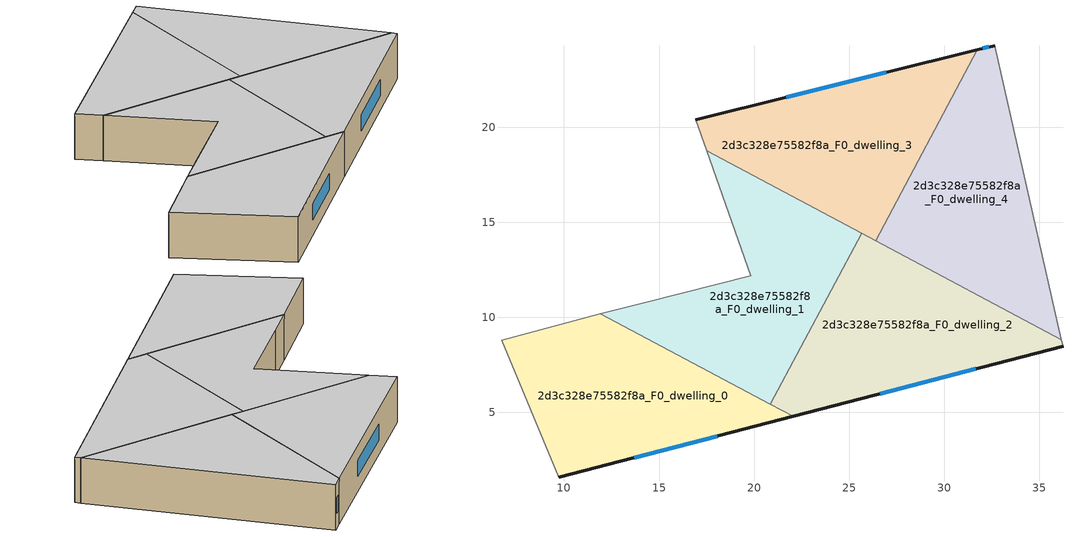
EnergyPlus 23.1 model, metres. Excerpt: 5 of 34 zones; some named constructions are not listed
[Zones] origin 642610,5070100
2d3c328e75582f8a_F0_dwelling_0
 floor ground (EU_floor_Construction): 22.05,4.79 9.72,1.58 6.72,8.79 11.91,10.18 z0
 wall outside (EU_wall_Construction): 9.72,1.58 22.05,4.79 z0:3
 wall adiabatic (EU_wall_Construction): 11.91,10.18 6.72,8.79 9.72,1.58 z0:3
 wall to 2d3c328e75582f8a_F0_dwelling_1 (EU_wall_Construction): 20.85,5.42 11.91,10.18 z0:3
 wall to 2d3c328e75582f8a_F0_dwelling_2 (EU_wall_Construction): 22.05,4.79 20.85,5.42 z0:3
 window (EU_Window_Construction): 13.7,2.61 18.07,3.75 z0.97:2.03
 ceiling to 2d3c328e75582f8a_F1_dwelling_0 (EU_floor_Construction): 22.05,4.79 11.91,10.18 6.72,8.79 9.72,1.58 z3
2d3c328e75582f8a_F0_dwelling_1
 floor ground (EU_floor_Construction): 25.65,14.43 20.85,5.42 11.91,10.18 14.33,10.79 19.83,12.18 17.51,18.76 z0
 wall adiabatic (EU_wall_Construction): 17.51,18.76 19.83,12.18 14.33,10.79 11.91,10.18 z0:3
 wall to 2d3c328e75582f8a_F0_dwelling_2 (EU_wall_Construction): 20.85,5.42 25.65,14.43 z0:3
 wall to 2d3c328e75582f8a_F0_dwelling_3 (EU_wall_Construction): 25.65,14.43 17.51,18.76 z0:3
 ceiling to 2d3c328e75582f8a_F1_dwelling_1 (EU_floor_Construction): 20.85,5.42 25.65,14.43 17.51,18.76 19.83,12.18 14.33,10.79 11.91,10.18 z3
2d3c328e75582f8a_F0_dwelling_2
 floor ground (EU_floor_Construction): 36.16,8.83 36.24,8.48 22.05,4.79 20.85,5.42 25.65,14.43 z0
 wall outside (EU_wall_Construction): 22.05,4.79 36.24,8.48 z0:3
 wall adiabatic (EU_wall_Construction): 36.24,8.48 36.16,8.83 z0:3
 wall to 2d3c328e75582f8a_F0_dwelling_4 (EU_wall_Construction): 36.16,8.83 26.39,14.03 z0:3
 wall to 2d3c328e75582f8a_F0_dwelling_3 (EU_wall_Construction): 26.39,14.03 25.65,14.43 z0:3
 window (EU_Window_Construction): 26.63,5.98 31.66,7.29 z0.97:2.03
 ceiling to 2d3c328e75582f8a_F1_dwelling_2 (EU_floor_Construction): 36.24,8.48 36.16,8.83 25.65,14.43 20.85,5.42 22.05,4.79 z3
2d3c328e75582f8a_F0_dwelling_3
 floor ground (EU_floor_Construction): 31.73,24.06 26.39,14.03 17.51,18.76 16.93,20.39 z0
 wall outside (EU_wall_Construction): 31.73,24.06 16.93,20.39 z0:3
 wall to 2d3c328e75582f8a_F0_dwelling_4 (EU_wall_Construction): 26.39,14.03 31.73,24.06 z0:3
 wall adiabatic (EU_wall_Construction): 16.93,20.39 17.51,18.76 z0:3
 window (EU_Window_Construction): 26.96,22.88 21.7,21.58 z0.97:2.03
 ceiling to 2d3c328e75582f8a_F1_dwelling_3 (EU_floor_Construction): 26.39,14.03 31.73,24.06 16.93,20.39 17.51,18.76 z3
2d3c328e75582f8a_F0_dwelling_4
 floor ground (EU_floor_Construction): 32.64,24.29 36.16,8.83 26.39,14.03 31.73,24.06 z0
 wall outside (EU_wall_Construction): 32.64,24.29 31.73,24.06 z0:3
 wall adiabatic (EU_wall_Construction): 36.16,8.83 32.64,24.29 z0:3
 window (EU_Window_Construction): 32.35,24.22 32.03,24.14 z0.97:2.03
 ceiling to 2d3c328e75582f8a_F1_dwelling_4 (EU_floor_Construction): 36.16,8.83 32.64,24.29 31.73,24.06 26.39,14.03 z3
[HVACTEMPLATE:THERMOSTAT] Constant Heating Setpoint=20; Constant Cooling Setpoint=50
EU_HeatOnly_2d3c328e75582f8a_F0_dwelling_0; EU_HeatOnly_2d3c328e75582f8a_F0_dwelling_1; EU_HeatOnly_2d3c328e75582f8a_F0_dwelling_2; EU_HeatOnly_2d3c328e75582f8a_F0_dwelling_3; EU_HeatOnly_2d3c328e75582f8a_F0_dwelling_4; EU_HeatOnly_2d3c328e75582f8a_F1_dwelling_0; EU_HeatOnly_2d3c328e75582f8a_F1_dwelling_1; EU_HeatOnly_2d3c328e75582f8a_F1_dwelling_2; EU_HeatOnly_2d3c328e75582f8a_F1_dwelling_3; EU_HeatOnly_2d3c328e75582f8a_F1_dwelling_4; EU_HeatOnly_2d3c328e75582f8a_F2_dwelling_0; EU_HeatOnly_2d3c328e75582f8a_F2_dwelling_1; EU_HeatOnly_2d3c328e75582f8a_F2_dwelling_2; EU_HeatOnly_2d3c328e75582f8a_F2_dwelling_3; EU_HeatOnly_2d3c328e75582f8a_F2_dwelling_4; EU_HeatOnly_2d3c328e75582f8a_F3_dwelling_0; EU_HeatOnly_2d3c328e75582f8a_F3_dwelling_1; EU_HeatOnly_2d3c328e75582f8a_F3_dwelling_2; EU_HeatOnly_2d3c328e75582f8a_F3_dwelling_3; EU_HeatOnly_2d3c328e75582f8a_F3_dwelling_4; EU_HeatOnly_2d3c328e75582f8a_F4_dwelling_0; EU_HeatOnly_2d3c328e75582f8a_F4_dwelling_1; EU_HeatOnly_2d3c328e75582f8a_F4_dwelling_2; EU_HeatOnly_2d3c328e75582f8a_F4_dwelling_3; EU_HeatOnly_2d3c328e75582f8a_F4_dwelling_4; EU_HeatOnly_2d3c328e75582f8a_F5_dwelling_0; EU_HeatOnly_2d3c328e75582f8a_F5_dwelling_1; EU_HeatOnly_2d3c328e75582f8a_F5_dwelling_2; EU_HeatOnly_2d3c328e75582f8a_F5_dwelling_3; EU_HeatOnly_2d3c328e75582f8a_F5_dwelling_4; EU_HeatOnly_2d3c328e75582f8a_F6_dwelling_0; EU_HeatOnly_2d3c328e75582f8a_F6_dwelling_1; EU_HeatOnly_2d3c328e75582f8a_F6_dwelling_2; EU_HeatOnly_2d3c328e75582f8a_F6_dwelling_3
[SCHEDULE:CONSTANT]
Name | Hourly Value
EU_AlwaysOn | 1
EU_CoolingOff | 0
[SCHEDULE:FILE] Column Number=1; Rows to Skip at Top=0; Number of Hours of Data=8760; Column Separator=Comma; Interpolate to Timestep=No; Minutes per Item=60; Adjust Schedule for Daylight Savings=Yes
Name | File
EU_Step8_GainSchedule_2d3c328e75582f8a_F2_dwelling_4_f000 | ../../schedules/2d3c328e75582f8a/2d3c328e75582f8a_F2_dwelling_4_f000_gain.csv
EU_Step8_GainSchedule_2d3c328e75582f8a_F3_dwelling_0_f000 | ../../schedules/2d3c328e75582f8a/2d3c328e75582f8a_F3_dwelling_0_f000_gain.csv
EU_Step8_GainSchedule_2d3c328e75582f8a_F3_dwelling_1_f000 | ../../schedules/2d3c328e75582f8a/2d3c328e75582f8a_F3_dwelling_1_f000_gain.csv
EU_Step8_GainSchedule_2d3c328e75582f8a_F3_dwelling_2_f000 | ../../schedules/2d3c328e75582f8a/2d3c328e75582f8a_F3_dwelling_2_f000_gain.csv
EU_Step8_GainSchedule_2d3c328e75582f8a_F3_dwelling_3_f000 | ../../schedules/2d3c328e75582f8a/2d3c328e75582f8a_F3_dwelling_3_f000_gain.csv
EU_Step8_GainSchedule_2d3c328e75582f8a_F3_dwelling_4_f000 | ../../schedules/2d3c328e75582f8a/2d3c328e75582f8a_F3_dwelling_4_f000_gain.csv
EU_Step8_GainSchedule_2d3c328e75582f8a_F4_dwelling_0_f000 | ../../schedules/2d3c328e75582f8a/2d3c328e75582f8a_F4_dwelling_0_f000_gain.csv
EU_Step8_GainSchedule_2d3c328e75582f8a_F4_dwelling_1_f000 | ../../schedules/2d3c328e75582f8a/2d3c328e75582f8a_F4_dwelling_1_f000_gain.csv
EU_Step8_GainSchedule_2d3c328e75582f8a_F4_dwelling_2_f000 | ../../schedules/2d3c328e75582f8a/2d3c328e75582f8a_F4_dwelling_2_f000_gain.csv
EU_Step8_GainSchedule_2d3c328e75582f8a_F4_dwelling_3_f000 | ../../schedules/2d3c328e75582f8a/2d3c328e75582f8a_F4_dwelling_3_f000_gain.csv
EU_Step8_GainSchedule_2d3c328e75582f8a_F4_dwelling_4_f000 | ../../schedules/2d3c328e75582f8a/2d3c328e75582f8a_F4_dwelling_4_f000_gain.csv
EU_Step8_GainSchedule_2d3c328e75582f8a_F5_dwelling_0_f000 | ../../schedules/2d3c328e75582f8a/2d3c328e75582f8a_F5_dwelling_0_f000_gain.csv
EU_Step8_GainSchedule_2d3c328e75582f8a_F5_dwelling_1_f000 | ../../schedules/2d3c328e75582f8a/2d3c328e75582f8a_F5_dwelling_1_f000_gain.csv
EU_Step8_GainSchedule_2d3c328e75582f8a_F5_dwelling_2_f000 | ../../schedules/2d3c328e75582f8a/2d3c328e75582f8a_F5_dwelling_2_f000_gain.csv
EU_Step8_GainSchedule_2d3c328e75582f8a_F5_dwelling_3_f000 | ../../schedules/2d3c328e75582f8a/2d3c328e75582f8a_F5_dwelling_3_f000_gain.csv
EU_Step8_GainSchedule_2d3c328e75582f8a_F5_dwelling_4_f000 | ../../schedules/2d3c328e75582f8a/2d3c328e75582f8a_F5_dwelling_4_f000_gain.csv
EU_Step8_GainSchedule_2d3c328e75582f8a_F6_dwelling_0_f000 | ../../schedules/2d3c328e75582f8a/2d3c328e75582f8a_F6_dwelling_0_f000_gain.csv
EU_Step8_GainSchedule_2d3c328e75582f8a_F6_dwelling_1_f000 | ../../schedules/2d3c328e75582f8a/2d3c328e75582f8a_F6_dwelling_1_f000_gain.csv
EU_Step8_GainSchedule_2d3c328e75582f8a_F6_dwelling_2_f000 | ../../schedules/2d3c328e75582f8a/2d3c328e75582f8a_F6_dwelling_2_f000_gain.csv
EU_Step8_GainSchedule_2d3c328e75582f8a_F6_dwelling_3_f000 | ../../schedules/2d3c328e75582f8a/2d3c328e75582f8a_F6_dwelling_3_f000_gain.csv
